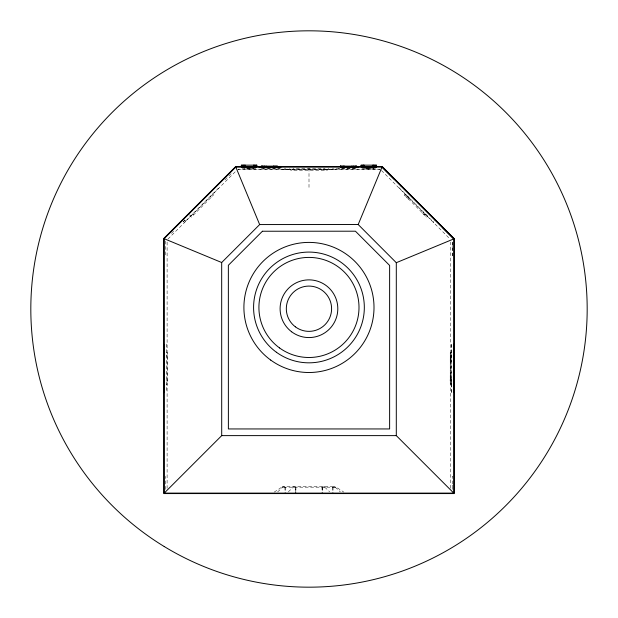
<?xml version="1.0" encoding="UTF-8"?>
<svg xmlns="http://www.w3.org/2000/svg" width="618" height="618" viewBox="0 0 618 618"><rect width="100%" height="100%" fill="white"/><g stroke="black" fill="none" stroke-linecap="round" stroke-linejoin="round"><path stroke-width="0.46" stroke-dasharray="3.09 2.32" d="M451.526 352.693L450.221 352.693L450.221 383.384C449.865 384.914 452.569 384.133 451.534 382.666L451.534 344.095M450.7 488.282L450.723 242.055M451.534 392.368L451.534 383.09M451.534 392.53L451.526 375.713M451.526 353.465L451.542 355.698M452.26 246.196L452.26 246.744M165.547 489.386L165.578 476.323M451.526 380.85L451.526 380.255C451.426 381.947 449.147 380.309 450.213 378.919M451.526 355.953L450.221 355.953L450.221 357.134M452.229 255.945L452.268 241.02L452.237 255.829M295.798 492.268L295.891 487.185M328.482 168.274L327.285 170.236L290.715 170.236L289.518 168.274M224.929 179.923L228.227 176.593M228.892 175.937L231.781 173.025M184.349 222.287L183.113 221.051L184.342 222.295L218.733 187.903M167.965 239.042L235.844 171.163M408.753 199.235L404.458 194.94L405.385 194.013L409.68 198.308M407.687 196.315L406.899 197.381M425.3 213.921L424.373 214.848L423.948 214.431M404.458 194.94L426.667 217.15L427.602 216.23L423.307 211.928M171.433 233.388L174.16 230.676M288.351 491.797L293.272 487.185M277.636 491.928L282.82 487.185M274.191 492.121L281.746 487.185L336.262 487.185L343.824 492.121M242.302 168.467L255.813 168.467M261.113 168.459L281.53 168.467M336.292 168.467L356.702 168.459M362.009 168.467L375.528 168.467M247.138 168.583L251.14 168.629M366.683 168.583L370.684 168.629M380.224 169.185L238.077 169.185L238.084 169.711M282.511 169.448L335.489 169.448M237.891 169.711L380.224 169.711M166.288 352.693L167.602 352.693L167.602 384.118L166.288 384.118M166.288 355.953L167.602 355.953M166.288 380.858L167.602 380.858M282.573 486.66L282.573 487.185L282.557 486.66L335.427 486.66L335.458 487.185M335.195 487.185L340.379 491.928M324.744 487.185L329.664 491.797M381.476 170.483L450.051 239.042M212.623 194.013L213.55 194.94L191.333 217.157L190.406 216.23M210.321 196.315L211.248 197.242M192.716 213.921L193.643 214.848M189.409 214.755L190.715 215.921M184.218 219.946L185.454 221.182M184.102 220.054L185.346 221.29M399.753 188.382L399.29 187.911L433.674 222.295L433.125 221.746M422.38 212.855L426.675 217.157M322.125 487.185L322.217 492.268M452.26 485.145L452.268 486.003M452.283 489.386L452.245 476.362L452.237 476.841M165.539 240.997L165.578 255.945M451.534 344.241L451.534 361.097M451.526 383.361L451.526 384.11M450.221 361.097L450.221 352.955M450.213 375.713L450.221 384.11M451.534 359.189L451.526 377.621M451.542 381.059L451.519 382.905M450.221 359.189L450.213 377.621M373.403 168.057L373.411 168.861L363.963 168.861L363.963 168.057M370.684 168.289L370.676 168.923M366.683 168.289L366.683 168.923M365.176 168.281L365.176 168.861M355.28 168.467L341.692 168.467M339.382 168.397L339.382 169.185M338.37 168.397L338.37 169.185M335.35 169.185L335.35 169.711M334.624 486.66L334.608 487.185M334.075 486.66L334.075 487.185M334.06 486.66L334.06 487.185M333.62 486.66L333.635 487.185M333.287 168.397L333.287 169.185M332.971 487.185L332.986 493.11M332.839 487.185L332.855 493.11M332.268 168.397L332.268 169.185M331.472 169.185L331.472 169.711M329.626 169.185L329.664 169.711M325.246 169.185L325.246 169.711M324.913 170.236L324.913 168.66L293.086 168.66L293.086 170.236M323.569 169.185L323.569 169.711M323.199 486.66L323.16 487.185M322.403 487.185L322.441 493.11M322.117 486.66L322.086 493.11M319.784 169.185L319.784 169.711M309 168.05L309 189.123M298.533 169.185L298.533 169.711M295.914 486.66L295.891 493.11M295.574 487.185L295.613 493.11M294.856 486.66L294.817 487.185M294.747 169.185L294.747 169.711M293.89 486.66L293.89 487.185M293.844 486.66L293.844 487.185M288.652 169.185L288.691 169.711M286.845 169.185L286.845 169.711M285.555 168.397L285.555 169.185M285.161 487.185L285.176 493.11M285.029 487.185L285.045 493.11M284.535 168.397L284.535 169.185M284.38 486.66L284.396 487.185M283.956 486.66L283.94 487.185M283.392 486.66L283.407 487.185M282.967 169.185L282.967 169.711M279.452 168.397L279.452 169.185M278.44 168.397L278.44 169.185M276.138 168.467L262.588 168.467M253.859 168.057L253.859 168.861L244.419 168.861L244.419 168.057M252.654 168.281L252.654 168.861M251.14 168.289L251.14 168.923M247.138 168.289L247.138 168.923M167.107 242.055L167.107 488.282M166.288 344.056L166.288 392.693M324.172 487.185L324.172 486.66L324.126 487.185"/><path stroke-width="0.93" d="M454.145 382.187L454.145 354.585M454.153 392.53L454.145 382.944M454.145 353.318L454.153 344.095M454.145 353.527L454.153 344.241M454.153 392.654L454.145 383.029M454.145 353.828L454.145 382.905M164.226 493.11L221.707 435.62L221.684 262.519L259.653 224.566L358.201 224.527L382.04 167.022L453.797 238.911L453.797 493.11L164.226 493.11L164.187 238.702L235.837 167.084L381.978 167.092M453.797 493.11L396.3 435.62L396.3 262.696L453.797 238.911M256.794 165.161L241.321 165.161L241.29 166.953L253.789 166.953L253.789 165.161M261.275 166.126L277.405 166.126L277.459 166.914M340.371 166.126L340.371 166.914L340.363 166.126L356.547 166.126M253.704 166.412L254.098 166.412M254.284 166.412L256.3 166.412M276.787 166.451L281.198 166.451M361.522 166.412L363.67 166.412M256.794 166.953L253.952 166.953L253.952 165.161M258.718 166.922L281.198 166.937M340.309 166.922L359.097 166.922M221.707 435.62L396.3 435.62M164.187 238.702L221.684 262.519M401.121 186.049L401.607 186.528M442.318 227.308L454.122 239.035L382.163 167.084L393.983 178.973M434.979 219.892L435.481 220.394M358.201 224.527L396.3 262.696M235.837 167.084L259.653 224.566M376.254 165.161L376.254 166.953M375.358 165.161L375.381 166.953M374.377 165.161L374.377 166.953M373.797 165.161L373.797 166.953M373.365 165.161L373.365 166.953M372.399 165.161L372.399 166.953M364.025 165.161L364.025 166.953L376.509 166.953L376.54 165.161L361.036 165.161L360.997 166.953L363.863 166.953L363.863 165.161M363.562 165.161L363.562 166.953M362.519 165.161L362.519 166.953M361.236 165.161L361.236 166.953M356.601 166.126L356.609 166.914M355.435 166.126L355.435 166.914M355.219 166.126L355.242 166.914M354.052 166.126L354.052 166.914M353.357 166.126L353.357 166.914M352.801 166.126L352.801 166.914M351.464 166.126L351.464 166.914M344.141 166.126L344.141 166.914M343.987 166.126L343.987 166.914M343.608 166.126L343.608 166.914M342.326 166.126L342.326 166.914M341.545 166.126L341.545 166.914M340.657 166.126L340.657 166.914M340.618 166.126L340.618 166.914M277.165 166.126L277.212 166.914M276.285 166.126L276.285 166.914M275.497 166.126L275.497 166.914M274.214 166.126L274.214 166.914M273.836 166.126L273.836 166.914M273.681 166.126L273.681 166.914M266.358 166.126L266.358 166.914M265.022 166.126L265.022 166.914M264.465 166.126L264.465 166.914M263.77 166.126L263.77 166.914M262.58 166.126L262.604 166.914M262.395 166.126L262.395 166.914M261.468 166.126L261.538 166.914M261.221 166.126L261.221 166.914M256.825 165.161L256.825 166.953M256.586 165.161L256.586 166.953M255.304 165.161L255.304 166.953M254.253 165.161L254.253 166.953M245.416 165.161L245.416 166.953M244.45 165.161L244.45 166.953M244.017 165.161L244.017 166.953M243.438 165.161L243.438 166.953M242.457 165.161L242.441 166.953M241.568 165.161L241.568 166.953M163.67 344.056L163.67 392.693M235.643 166.621L163.731 238.509L163.762 493.573L454.261 493.573L454.261 238.718L382.233 166.559L235.643 166.621M262.418 231.24L228.359 265.284L228.382 428.946L389.626 428.946L389.626 265.454L355.435 231.202L262.418 231.24M356.362 166.914L356.362 166.126L356.285 166.914M270.723 360.085A65.052 65.052 0 0 0 373.651 314.253A65.052 65.052 0 0 0 282.496 248.027A65.052 65.052 0 0 0 270.723 360.085M276.408 352.252A55.373 55.373 0 0 0 364.025 313.241A55.373 55.373 0 0 0 286.435 256.872A55.373 55.373 0 0 0 276.408 352.252M279.545 347.942A50.043 50.043 0 0 0 358.726 312.685A50.043 50.043 0 0 0 288.606 261.738A50.043 50.043 0 0 0 279.545 347.942M291.626 331.789A28.853 28.853 0 0 0 337.598 312.198A28.853 28.853 0 0 0 297.644 282.179A28.853 28.853 0 0 0 291.626 331.789M295.358 326.822A22.642 22.642 0 0 0 331.433 311.449A22.642 22.642 0 0 0 300.085 287.895A22.642 22.642 0 0 0 295.358 326.822M164.218 546.528A278.177 278.177 0 0 0 587.1 315.62A278.177 278.177 0 0 0 175.682 64.844A278.177 278.177 0 0 0 164.218 546.528"/></g></svg>
